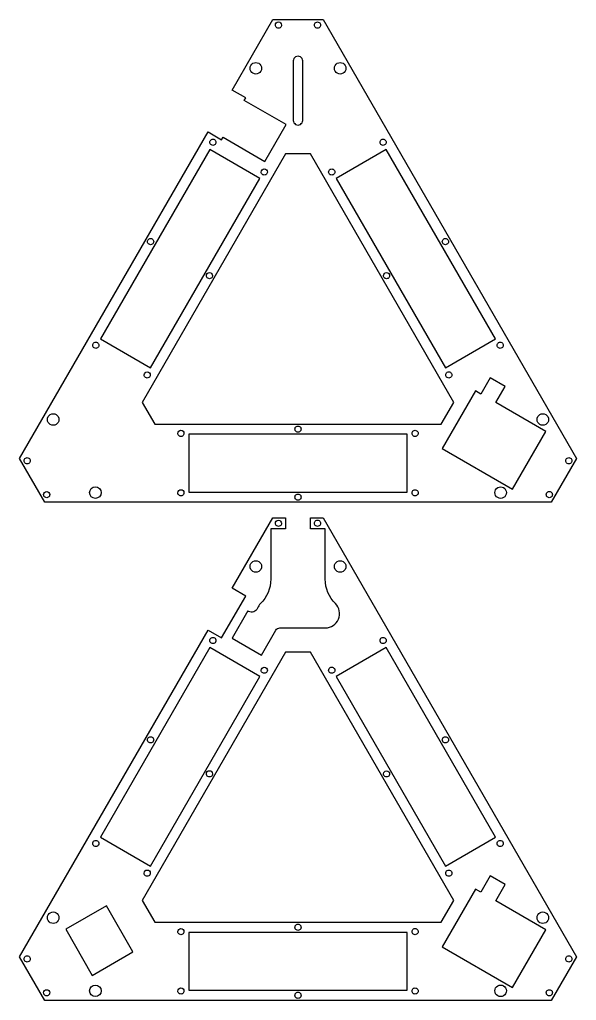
# Model space of a CAD drawing. Extents: x 89 to 635, y 56 to 757.
# Drawn here: x 455.6 to 633.9, y 56.1 to 369.8 of the extents above; entities that cross this region are included whole.
import ezdxf

# ---------------------------------------------------------------- set-up
doc = ezdxf.new("R2010")
doc.units = 0
doc.layers.get('0').update_dxf_attribs({"linetype": 'CONTINUOUS'})

msp = doc.modelspace()

# ---------------------------------------------------------------- linework, layer by layer
at = {"color": 7}
for p, q in [((523.707621, 347.330542), (536.707621, 369.847202)), ((536.707621, 369.847202), (552.807621, 369.847202)), ((539.497621, 368.097202), (539.497621, 368.097202)), ((551.997621, 368.097202), (551.997621, 368.097202)), ((552.807621, 369.847202), (633.883891, 229.418983)), ((543.257621, 356.621172), (543.257621, 356.621172)), ((546.257621, 337.621172), (546.257621, 356.621172)), ((533.107621, 354.283931), (533.107621, 354.283931)), ((560.107621, 354.283931), (560.107621, 354.283931)), ((528.037748, 344.830542), (523.707621, 347.330542)), ((527.562748, 344.007818), (528.037748, 344.830542)), ((540.986142, 336.257818), (527.562748, 344.007818)), ((534.186142, 324.479872), (540.986142, 336.257818)), ((455.631351, 229.418983), (515.957621, 333.907148)), ((515.957621, 333.907148), (520.287748, 331.407148)), ((518.501297, 330.598193), (518.501297, 330.598193)), ((520.287748, 331.407148), (520.762748, 332.229872)), ((520.762748, 332.229872), (534.186142, 324.479872)), ((572.993946, 330.598193), (572.993946, 330.598193)), ((516.484069, 328.318982), (481.484069, 267.697204)), ((540.757621, 326.862008), (494.882621, 247.404177)), ((532.505539, 319.068982), (516.484069, 328.318982)), ((548.757621, 326.862008), (540.757621, 326.862008)), ((540.757621, 326.862008), (540.757621, 326.862008)), ((594.632621, 247.404177), (548.757621, 326.862008)), ((573.031174, 328.318982), (557.009704, 319.068982)), ((608.031174, 267.697204), (573.031174, 328.318982)), ((534.955779, 321.098193), (534.955779, 321.098193)), ((556.539463, 321.098193), (556.539463, 321.098193)), ((497.505539, 258.447204), (532.505539, 319.068982)), ((557.009704, 319.068982), (592.009704, 258.447204)), ((498.561414, 298.821302), (498.561414, 298.821302)), ((592.931762, 298.824883), (592.931762, 298.824883)), ((517.408194, 287.944883), (517.408194, 287.944883)), ((574.089116, 287.941302), (574.089116, 287.941302)), ((481.484069, 267.697204), (497.505539, 258.447204)), ((481.484069, 267.697204), (481.484069, 267.697204)), ((592.009704, 258.447204), (608.031174, 267.697204)), ((481.013828, 265.667993), (481.013828, 265.667993)), ((610.481414, 265.667993), (610.481414, 265.667993)), ((592.009704, 258.447204), (592.009704, 258.447204)), ((497.468311, 256.167993), (497.468311, 256.167993)), ((594.026932, 256.167993), (594.026932, 256.167993)), ((606.311271, 255.268468), (603.311271, 250.072315)), ((611.074411, 252.518468), (606.311271, 255.268468)), ((601.57922, 251.072315), (590.92922, 232.625974)), ((603.311271, 250.072315), (601.57922, 251.072315)), ((608.074411, 247.322315), (611.074411, 252.518468)), ((494.882621, 247.404177), (498.882621, 240.475974)), ((590.632621, 240.475974), (594.632621, 247.404177)), ((624.09588, 238.072315), (608.074411, 247.322315)), ((468.23454, 241.920457), (468.23454, 241.920457)), ((624.980703, 241.920457), (624.980703, 241.920457)), ((498.882621, 240.475974), (590.632621, 240.475974)), ((545.745554, 238.855974), (545.745554, 238.855974)), ((508.260153, 237.475974), (508.260153, 237.475974)), ((579.757621, 237.225974), (509.757621, 237.225974)), ((509.757621, 237.225974), (509.757621, 218.725974)), ((579.757621, 218.725974), (579.757621, 237.225974)), ((583.23509, 237.475974), (583.23509, 237.475974)), ((613.44588, 219.625974), (624.09588, 238.072315)), ((624.09588, 238.072315), (624.09588, 238.072315)), ((590.92922, 232.625974), (613.44588, 219.625974)), ((463.681351, 215.475974), (455.631351, 229.418983)), ((633.883891, 229.418983), (625.833891, 215.475974)), ((633.883891, 229.418983), (633.883891, 229.418983)), ((459.036895, 228.735137), (459.036895, 228.735137)), ((632.458347, 228.735137), (632.458347, 228.735137)), ((465.286895, 217.90982), (465.286895, 217.90982)), ((481.73454, 218.537771), (481.73454, 218.537771)), ((508.260153, 218.475974), (508.260153, 218.475974)), ((509.757621, 218.725974), (579.757621, 218.725974)), ((545.749688, 217.095974), (545.749688, 217.095974)), ((579.757621, 218.725974), (579.757621, 218.725974)), ((583.23509, 218.475974), (583.23509, 218.475974)), ((611.480703, 218.537771), (611.480703, 218.537771)), ((626.208347, 217.90982), (626.208347, 217.90982)), ((625.833891, 215.475974), (463.681351, 215.475974)), ((523.707621, 187.959314), (536.707621, 210.475974)), ((536.707621, 210.475974), (540.757621, 210.475974)), ((540.757621, 210.475974), (540.757621, 206.975974)), ((548.757621, 206.975974), (548.757621, 210.475974)), ((548.757621, 210.475974), (552.807621, 210.475974)), ((552.807621, 210.475974), (633.883891, 70.047755)), ((539.497621, 208.725974), (539.497621, 208.725974)), ((551.997621, 208.725974), (551.997621, 208.725974)), ((540.757621, 206.975974), (536.007621, 206.975974)), ((553.507621, 206.975974), (548.757621, 206.975974)), ((553.507621, 190.819606), (553.507621, 206.975974)), ((533.107621, 194.912702), (533.107621, 194.912702)), ((560.107621, 194.912702), (560.107621, 194.912702)), ((520.287748, 172.03592), (528.037748, 185.459314)), ((528.037748, 185.459314), (523.707621, 187.959314)), ((528.739525, 180.667142), (523.716241, 171.96656)), ((528.933402, 180.555207), (528.739525, 180.667142)), ((528.739525, 180.667142), (528.739525, 180.667142)), ((455.631351, 70.047755), (515.957621, 174.53592)), ((515.957621, 174.53592), (520.287748, 172.03592)), ((518.501297, 171.226965), (518.501297, 171.226965)), ((523.716241, 171.96656), (533.075856, 166.562784)), ((572.993946, 171.226965), (572.993946, 171.226965)), ((516.484069, 168.947754), (481.484069, 108.325975)), ((540.757621, 167.49078), (494.882621, 88.032949)), ((532.505539, 159.697754), (516.484069, 168.947754)), ((548.757621, 167.49078), (540.757621, 167.49078)), ((540.757621, 167.49078), (540.757621, 167.49078)), ((594.632621, 88.032949), (548.757621, 167.49078)), ((573.031174, 168.947754), (557.009704, 159.697754)), ((608.031174, 108.325975), (573.031174, 168.947754)), ((573.031174, 168.947754), (573.031174, 168.947754)), ((534.955779, 161.726965), (534.955779, 161.726965)), ((556.539463, 161.726965), (556.539463, 161.726965)), ((497.505539, 99.075975), (532.505539, 159.697754)), ((557.009704, 159.697754), (592.009704, 99.075975)), ((498.561414, 139.450074), (498.561414, 139.450074)), ((592.931762, 139.453655), (592.931762, 139.453655)), ((517.408194, 128.573655), (517.408194, 128.573655)), ((574.089116, 128.570074), (574.089116, 128.570074)), ((481.484069, 108.325975), (497.505539, 99.075975)), ((481.484069, 108.325975), (481.484069, 108.325975)), ((592.009704, 99.075975), (608.031174, 108.325975)), ((481.013828, 106.296764), (481.013828, 106.296764)), ((610.481414, 106.296764), (610.481414, 106.296764)), ((497.468311, 96.796764), (497.468311, 96.796764)), ((594.026932, 96.796764), (594.026932, 96.796764)), ((606.311271, 95.897239), (603.311271, 90.701087)), ((611.074411, 93.147239), (606.311271, 95.897239)), ((601.57922, 91.701087), (590.92922, 73.254746)), ((603.311271, 90.701087), (601.57922, 91.701087)), ((608.074411, 87.951087), (611.074411, 93.147239)), ((494.882621, 88.032949), (498.882621, 81.104746)), ((590.632621, 81.104746), (594.632621, 88.032949)), ((624.09588, 78.701087), (608.074411, 87.951087)), ((483.400168, 86.334654), (470.409787, 78.834654)), ((491.900168, 71.612222), (483.400168, 86.334654)), ((468.23454, 82.549229), (468.23454, 82.549229)), ((624.980703, 82.549229), (624.980703, 82.549229)), ((470.409787, 78.834654), (478.909787, 64.112222)), ((498.882621, 81.104746), (590.632621, 81.104746)), ((545.745554, 79.484746), (545.745554, 79.484746)), ((613.44588, 60.254746), (624.09588, 78.701087)), ((624.09588, 78.701087), (624.09588, 78.701087)), ((508.260153, 78.104746), (508.260153, 78.104746)), ((579.757621, 77.854746), (509.757621, 77.854746)), ((509.757621, 77.854746), (509.757621, 59.354746)), ((579.757621, 59.354746), (579.757621, 77.854746)), ((583.23509, 78.104746), (583.23509, 78.104746)), ((590.92922, 73.254746), (613.44588, 60.254746)), ((463.681351, 56.104746), (455.631351, 70.047755)), ((459.036895, 69.363909), (459.036895, 69.363909)), ((478.909787, 64.112222), (491.900168, 71.612222)), ((633.883891, 70.047755), (625.833891, 56.104746)), ((632.458347, 69.363909), (632.458347, 69.363909)), ((478.909787, 64.112222), (478.909787, 64.112222)), ((465.286895, 58.538591), (465.286895, 58.538591)), ((481.73454, 59.166543), (481.73454, 59.166543)), ((508.260153, 59.104746), (508.260153, 59.104746)), ((509.757621, 59.354746), (579.757621, 59.354746)), ((545.749688, 57.724746), (545.749688, 57.724746)), ((579.757621, 59.354746), (579.757621, 59.354746)), ((583.23509, 59.104746), (583.23509, 59.104746)), ((611.480703, 59.166543), (611.480703, 59.166543)), ((626.208347, 58.538591), (626.208347, 58.538591)), ((625.833891, 56.104746), (463.681351, 56.104746))]:
    msp.add_line(p, q, dxfattribs=at)
for points in [[(537.517621, 368.097202), (537.517621, 368.643964), (537.960859, 369.087202), (538.507621, 369.087202)], [(538.012621, 367.239837), (537.706314, 367.416684), (537.517621, 367.743509), (537.517621, 368.097202)], [(539.002621, 367.239837), (538.696314, 367.062991), (538.318928, 367.062991), (538.012621, 367.239837)], [(538.507621, 369.087202), (539.054383, 369.087202), (539.497621, 368.643964), (539.497621, 368.097202)], [(539.497621, 368.097202), (539.497621, 367.743509), (539.308928, 367.416684), (539.002621, 367.239837)], [(550.017621, 368.097202), (550.017621, 368.450895), (550.206314, 368.777721), (550.512621, 368.954567)], [(550.512621, 367.239837), (550.206314, 367.416684), (550.017621, 367.743509), (550.017621, 368.097202)], [(550.512621, 368.954567), (550.818928, 369.131414), (551.196314, 369.131414), (551.502621, 368.954567)], [(551.502621, 367.239837), (551.196314, 367.062991), (550.818928, 367.062991), (550.512621, 367.239837)], [(551.502621, 368.954567), (551.808928, 368.777721), (551.997621, 368.450895), (551.997621, 368.097202)], [(551.997621, 368.097202), (551.997621, 367.743509), (551.808928, 367.416684), (551.502621, 367.239837)], [(544.007621, 357.92021), (543.54352, 357.652261), (543.257621, 357.15707), (543.257621, 356.621172)], [(545.507621, 357.92021), (545.04352, 358.188159), (544.471723, 358.188159), (544.007621, 357.92021)], [(546.257621, 356.621172), (546.257621, 357.15707), (545.971723, 357.652261), (545.507621, 357.92021)], [(529.407621, 354.283931), (529.407621, 354.944872), (529.760229, 355.555607), (530.332621, 355.886078)], [(530.332621, 355.886078), (530.905013, 356.216548), (531.610229, 356.216548), (532.182621, 355.886078)], [(532.182621, 355.886078), (532.755013, 355.555607), (533.107621, 354.944872), (533.107621, 354.283931)], [(543.257621, 356.621172), (543.257621, 356.621172), (543.257621, 337.621172), (543.257621, 337.621172)], [(556.407621, 354.283931), (556.407621, 354.944872), (556.760229, 355.555607), (557.332621, 355.886078)], [(557.332621, 355.886078), (557.905013, 356.216548), (558.610229, 356.216548), (559.182621, 355.886078)], [(559.182621, 355.886078), (559.755013, 355.555607), (560.107621, 354.944872), (560.107621, 354.283931)], [(530.332621, 352.681784), (529.760229, 353.012254), (529.407621, 353.622989), (529.407621, 354.283931)], [(532.182621, 352.681784), (531.610229, 352.351313), (530.905013, 352.351313), (530.332621, 352.681784)], [(533.107621, 354.283931), (533.107621, 353.622989), (532.755013, 353.012254), (532.182621, 352.681784)], [(557.332621, 352.681784), (556.760229, 353.012254), (556.407621, 353.622989), (556.407621, 354.283931)], [(559.182621, 352.681784), (558.610229, 352.351313), (557.905013, 352.351313), (557.332621, 352.681784)], [(560.107621, 354.283931), (560.107621, 353.622989), (559.755013, 353.012254), (559.182621, 352.681784)], [(543.257621, 337.621172), (543.257621, 337.085274), (543.54352, 336.590083), (544.007621, 336.322134)], [(544.007621, 336.322134), (544.471723, 336.054185), (545.04352, 336.054185), (545.507621, 336.322134)], [(545.507621, 336.322134), (545.971723, 336.590083), (546.257621, 337.085274), (546.257621, 337.621172)], [(516.521297, 330.598193), (516.521297, 330.951886), (516.709989, 331.278711), (517.016297, 331.455558)], [(517.016297, 329.740828), (516.709989, 329.917674), (516.521297, 330.2445), (516.521297, 330.598193)], [(517.016297, 331.455558), (517.322604, 331.632404), (517.699989, 331.632404), (518.006297, 331.455558)], [(518.006297, 329.740828), (517.699989, 329.563981), (517.322604, 329.563981), (517.016297, 329.740828)], [(518.006297, 331.455558), (518.312604, 331.278711), (518.501297, 330.951886), (518.501297, 330.598193)], [(518.501297, 330.598193), (518.501297, 330.2445), (518.312604, 329.917674), (518.006297, 329.740828)], [(571.013946, 330.598193), (571.013946, 330.951886), (571.202639, 331.278711), (571.508946, 331.455558)], [(571.508946, 329.740828), (571.202639, 329.917674), (571.013946, 330.2445), (571.013946, 330.598193)], [(571.508946, 331.455558), (571.815253, 331.632404), (572.192639, 331.632404), (572.498946, 331.455558)], [(572.498946, 329.740828), (572.192639, 329.563981), (571.815253, 329.563981), (571.508946, 329.740828)], [(572.498946, 331.455558), (572.805253, 331.278711), (572.993946, 330.951886), (572.993946, 330.598193)], [(572.993946, 330.598193), (572.993946, 330.2445), (572.805253, 329.917674), (572.498946, 329.740828)], [(532.975779, 321.098193), (532.975779, 321.644955), (533.419017, 322.088192), (533.965779, 322.088192)], [(533.470779, 320.240828), (533.164472, 320.417674), (532.975779, 320.7445), (532.975779, 321.098193)], [(534.460779, 320.240828), (534.154472, 320.063981), (533.777086, 320.063981), (533.470779, 320.240828)], [(533.965779, 322.088192), (534.512541, 322.088192), (534.955779, 321.644955), (534.955779, 321.098193)], [(534.955779, 321.098193), (534.955779, 320.7445), (534.767086, 320.417674), (534.460779, 320.240828)], [(554.559463, 321.098193), (554.559463, 321.451886), (554.748156, 321.778711), (555.054463, 321.955558)], [(555.054463, 320.240828), (554.748156, 320.417674), (554.559463, 320.7445), (554.559463, 321.098193)], [(555.054463, 321.955558), (555.36077, 322.132404), (555.738156, 322.132404), (556.044463, 321.955558)], [(556.044463, 320.240828), (555.738156, 320.063981), (555.36077, 320.063981), (555.054463, 320.240828)], [(556.044463, 321.955558), (556.35077, 321.778711), (556.539463, 321.451886), (556.539463, 321.098193)], [(556.539463, 321.098193), (556.539463, 320.7445), (556.35077, 320.417674), (556.044463, 320.240828)], [(496.581414, 298.821302), (496.581414, 299.174995), (496.770107, 299.501821), (497.076414, 299.678668)], [(497.076414, 297.963937), (496.770107, 298.140784), (496.581414, 298.46761), (496.581414, 298.821302)], [(497.076414, 299.678668), (497.382721, 299.855514), (497.760107, 299.855514), (498.066414, 299.678668)], [(498.066414, 299.678668), (498.372721, 299.501821), (498.561414, 299.174995), (498.561414, 298.821302)], [(498.561414, 298.821302), (498.561414, 298.46761), (498.372721, 298.140784), (498.066414, 297.963937)], [(590.951762, 298.824883), (590.951762, 299.178576), (591.140454, 299.505401), (591.446762, 299.682248)], [(591.446762, 297.967518), (591.140454, 298.144364), (590.951762, 298.47119), (590.951762, 298.824883)], [(591.446762, 299.682248), (591.753069, 299.859094), (592.130454, 299.859094), (592.436762, 299.682248)], [(592.436762, 299.682248), (592.743069, 299.505401), (592.931762, 299.178576), (592.931762, 298.824883)], [(592.931762, 298.824883), (592.931762, 298.47119), (592.743069, 298.144364), (592.436762, 297.967518)], [(498.066414, 297.963937), (497.760107, 297.787091), (497.382721, 297.787091), (497.076414, 297.963937)], [(592.436762, 297.967518), (592.130454, 297.790671), (591.753069, 297.790671), (591.446762, 297.967518)], [(515.428194, 287.944883), (515.428194, 288.491645), (515.871432, 288.934882), (516.418194, 288.934882)], [(516.418194, 288.934882), (516.964955, 288.934882), (517.408193, 288.491645), (517.408194, 287.944883)], [(572.109116, 287.941302), (572.109116, 288.488064), (572.552354, 288.931302), (573.099116, 288.931302)], [(573.099116, 288.931302), (573.645878, 288.931302), (574.089116, 288.488064), (574.089116, 287.941302)], [(515.923194, 287.087518), (515.616886, 287.264364), (515.428194, 287.59119), (515.428194, 287.944883)], [(516.913194, 287.087518), (516.606886, 286.910671), (516.229501, 286.910671), (515.923194, 287.087518)], [(517.408194, 287.944883), (517.408194, 287.59119), (517.219501, 287.264364), (516.913194, 287.087518)], [(572.604116, 287.083937), (572.297809, 287.260784), (572.109116, 287.58761), (572.109116, 287.941302)], [(573.594116, 287.083937), (573.287809, 286.907091), (572.910423, 286.907091), (572.604116, 287.083937)], [(574.089116, 287.941302), (574.089116, 287.58761), (573.900423, 287.260784), (573.594116, 287.083937)], [(479.528828, 266.525358), (479.835135, 266.702204), (480.212521, 266.702204), (480.518828, 266.525358)], [(608.996414, 266.525358), (609.302721, 266.702204), (609.680107, 266.702204), (609.986414, 266.525358)], [(479.033828, 265.667993), (479.033828, 266.021685), (479.222521, 266.348511), (479.528828, 266.525358)], [(479.528828, 264.810627), (479.222521, 264.987474), (479.033828, 265.3143), (479.033828, 265.667993)], [(480.518828, 264.810627), (480.212521, 264.633781), (479.835135, 264.633781), (479.528828, 264.810627)], [(480.518828, 266.525358), (480.825135, 266.348511), (481.013828, 266.021685), (481.013828, 265.667993)], [(481.013828, 265.667993), (481.013828, 265.3143), (480.825135, 264.987474), (480.518828, 264.810627)], [(608.501414, 265.667993), (608.501414, 266.021685), (608.690107, 266.348511), (608.996414, 266.525358)], [(608.996414, 264.810627), (608.690107, 264.987474), (608.501414, 265.3143), (608.501414, 265.667993)], [(609.986414, 264.810627), (609.680107, 264.633781), (609.302721, 264.633781), (608.996414, 264.810627)], [(609.986414, 266.525358), (610.292721, 266.348511), (610.481414, 266.021685), (610.481414, 265.667993)], [(610.481414, 265.667993), (610.481414, 265.3143), (610.292721, 264.987474), (609.986414, 264.810627)], [(495.488311, 256.167993), (495.488311, 256.714754), (495.931549, 257.157992), (496.478311, 257.157992)], [(495.983311, 255.310627), (495.677004, 255.487474), (495.488311, 255.8143), (495.488311, 256.167993)], [(496.973311, 255.310627), (496.667004, 255.133781), (496.289618, 255.133781), (495.983311, 255.310627)], [(496.478311, 257.157992), (497.025072, 257.157992), (497.468311, 256.714754), (497.468311, 256.167993)], [(497.468311, 256.167993), (497.468311, 255.8143), (497.279618, 255.487474), (496.973311, 255.310627)], [(592.046932, 256.167993), (592.046932, 256.521685), (592.235625, 256.848511), (592.541932, 257.025358)], [(592.541932, 255.310627), (592.235625, 255.487474), (592.046932, 255.8143), (592.046932, 256.167993)], [(592.541932, 257.025358), (592.848239, 257.202204), (593.225625, 257.202204), (593.531932, 257.025358)], [(593.531932, 255.310627), (593.225625, 255.133781), (592.848239, 255.133781), (592.541932, 255.310627)], [(593.531932, 257.025358), (593.838239, 256.848511), (594.026932, 256.521685), (594.026932, 256.167993)], [(594.026932, 256.167993), (594.026932, 255.8143), (593.838239, 255.487474), (593.531932, 255.310627)], [(464.53454, 241.920457), (464.53454, 242.581399), (464.887148, 243.192134), (465.45954, 243.522604)], [(465.45954, 240.31831), (464.887148, 240.648781), (464.53454, 241.259516), (464.53454, 241.920457)], [(465.45954, 243.522604), (466.031932, 243.853075), (466.737148, 243.853075), (467.30954, 243.522604)], [(467.30954, 243.522604), (467.881932, 243.192134), (468.23454, 242.581399), (468.23454, 241.920457)], [(468.23454, 241.920457), (468.23454, 241.259516), (467.881932, 240.648781), (467.30954, 240.31831)], [(621.280703, 241.920457), (621.280703, 242.581399), (621.633311, 243.192134), (622.205703, 243.522604)], [(622.205703, 240.31831), (621.633311, 240.648781), (621.280703, 241.259516), (621.280703, 241.920457)], [(622.205703, 243.522604), (622.778095, 243.853075), (623.483311, 243.853075), (624.055703, 243.522604)], [(624.055703, 243.522604), (624.628095, 243.192134), (624.980703, 242.581399), (624.980703, 241.920457)], [(624.980703, 241.920457), (624.980703, 241.259516), (624.628095, 240.648781), (624.055703, 240.31831)], [(467.30954, 240.31831), (466.737148, 239.98784), (466.031932, 239.98784), (465.45954, 240.31831)], [(506.280153, 237.475974), (506.280153, 238.022736), (506.723391, 238.465974), (507.270153, 238.465974)], [(507.270153, 238.465974), (507.816914, 238.465974), (508.260152, 238.022736), (508.260153, 237.475974)], [(543.765554, 238.855974), (543.765554, 239.209667), (543.954247, 239.536493), (544.260554, 239.713339)], [(544.260554, 237.998609), (543.954247, 238.175455), (543.765554, 238.502281), (543.765554, 238.855974)], [(544.260554, 239.713339), (544.566861, 239.890186), (544.944247, 239.890186), (545.250554, 239.713339)], [(545.250554, 239.713339), (545.556861, 239.536493), (545.745554, 239.209667), (545.745554, 238.855974)], [(545.745554, 238.855974), (545.745554, 238.502281), (545.556861, 238.175455), (545.250554, 237.998609)], [(581.75009, 238.333339), (582.056397, 238.510186), (582.433783, 238.510186), (582.74009, 238.333339)], [(624.055703, 240.31831), (623.483311, 239.98784), (622.778095, 239.98784), (622.205703, 240.31831)], [(506.775153, 236.618609), (506.468845, 236.795455), (506.280153, 237.122281), (506.280153, 237.475974)], [(507.765153, 236.618609), (507.458845, 236.441762), (507.08146, 236.441762), (506.775153, 236.618609)], [(508.260153, 237.475974), (508.260153, 237.122281), (508.07146, 236.795455), (507.765153, 236.618609)], [(545.250554, 237.998609), (544.944247, 237.821762), (544.566861, 237.821762), (544.260554, 237.998609)], [(581.25509, 237.475974), (581.25509, 237.829667), (581.443783, 238.156493), (581.75009, 238.333339)], [(581.75009, 236.618609), (581.443783, 236.795455), (581.25509, 237.122281), (581.25509, 237.475974)], [(582.74009, 236.618609), (582.433783, 236.441762), (582.056397, 236.441762), (581.75009, 236.618609)], [(582.74009, 238.333339), (583.046397, 238.156493), (583.23509, 237.829667), (583.23509, 237.475974)], [(583.23509, 237.475974), (583.23509, 237.122281), (583.046397, 236.795455), (582.74009, 236.618609)], [(457.056895, 228.735137), (457.056895, 229.08883), (457.245588, 229.415656), (457.551895, 229.592502)], [(457.551895, 229.592502), (457.858202, 229.769349), (458.235588, 229.769349), (458.541895, 229.592502)], [(458.541895, 229.592502), (458.848202, 229.415656), (459.036895, 229.08883), (459.036895, 228.735137)], [(630.478347, 228.735137), (630.478347, 229.08883), (630.66704, 229.415656), (630.973347, 229.592502)], [(630.973347, 229.592502), (631.279654, 229.769349), (631.65704, 229.769349), (631.963347, 229.592502)], [(631.963347, 229.592502), (632.269654, 229.415656), (632.458347, 229.08883), (632.458347, 228.735137)], [(457.551895, 227.877772), (457.245588, 228.054619), (457.056895, 228.381444), (457.056895, 228.735137)], [(458.541895, 227.877772), (458.235588, 227.700926), (457.858202, 227.700926), (457.551895, 227.877772)], [(459.036895, 228.735137), (459.036895, 228.381444), (458.848202, 228.054619), (458.541895, 227.877772)], [(630.973347, 227.877772), (630.66704, 228.054619), (630.478347, 228.381444), (630.478347, 228.735137)], [(631.963347, 227.877772), (631.65704, 227.700926), (631.279654, 227.700926), (630.973347, 227.877772)], [(632.458347, 228.735137), (632.458347, 228.381444), (632.269654, 228.054619), (631.963347, 227.877772)], [(478.03454, 218.537771), (478.03454, 219.559498), (478.862813, 220.387771), (479.88454, 220.387771)], [(479.88454, 220.387771), (480.906266, 220.387771), (481.734539, 219.559498), (481.73454, 218.537771)], [(607.780703, 218.537771), (607.780703, 219.198713), (608.133311, 219.809448), (608.705703, 220.139918)], [(608.705703, 220.139918), (609.278095, 220.470389), (609.983311, 220.470389), (610.555703, 220.139918)], [(610.555703, 220.139918), (611.128095, 219.809448), (611.480703, 219.198713), (611.480703, 218.537771)], [(463.306895, 217.90982), (463.306896, 218.456582), (463.750134, 218.89982), (464.296895, 218.89982)], [(463.801895, 217.052455), (463.495588, 217.229301), (463.306895, 217.556127), (463.306895, 217.90982)], [(464.791895, 217.052455), (464.485588, 216.875608), (464.108202, 216.875608), (463.801895, 217.052455)], [(464.296895, 218.89982), (464.843657, 218.89982), (465.286895, 218.456582), (465.286895, 217.90982)], [(465.286895, 217.90982), (465.286895, 217.556127), (465.098202, 217.229301), (464.791895, 217.052455)], [(479.88454, 216.687772), (478.862813, 216.687772), (478.03454, 217.516045), (478.03454, 218.537771)], [(481.73454, 218.537771), (481.734539, 217.516045), (480.906266, 216.687772), (479.88454, 216.687772)], [(506.280153, 218.475974), (506.280153, 219.022736), (506.723391, 219.465974), (507.270153, 219.465974)], [(506.775153, 217.618609), (506.468845, 217.795455), (506.280153, 218.122281), (506.280153, 218.475974)], [(507.765153, 217.618609), (507.458845, 217.441762), (507.08146, 217.441762), (506.775153, 217.618609)], [(507.270153, 219.465974), (507.816914, 219.465974), (508.260152, 219.022736), (508.260153, 218.475974)], [(508.260153, 218.475974), (508.260153, 218.122281), (508.07146, 217.795455), (507.765153, 217.618609)], [(543.769688, 217.095974), (543.769688, 217.449667), (543.958381, 217.776493), (544.264688, 217.953339)], [(544.264688, 216.238609), (543.958381, 216.415455), (543.769688, 216.742281), (543.769688, 217.095974)], [(544.264688, 217.953339), (544.570995, 218.130186), (544.948381, 218.130186), (545.254688, 217.953339)], [(545.254688, 217.953339), (545.560995, 217.776493), (545.749688, 217.449667), (545.749688, 217.095974)], [(545.749688, 217.095974), (545.749688, 216.742281), (545.560995, 216.415455), (545.254688, 216.238609)], [(581.25509, 218.475974), (581.25509, 218.829667), (581.443783, 219.156493), (581.75009, 219.333339)], [(581.75009, 217.618609), (581.443783, 217.795455), (581.25509, 218.122281), (581.25509, 218.475974)], [(581.75009, 219.333339), (582.056397, 219.510186), (582.433783, 219.510186), (582.74009, 219.333339)], [(582.74009, 217.618609), (582.433783, 217.441762), (582.056397, 217.441762), (581.75009, 217.618609)], [(582.74009, 219.333339), (583.046397, 219.156493), (583.23509, 218.829667), (583.23509, 218.475974)], [(583.23509, 218.475974), (583.23509, 218.122281), (583.046397, 217.795455), (582.74009, 217.618609)], [(608.705703, 216.935624), (608.133311, 217.266095), (607.780703, 217.87683), (607.780703, 218.537771)], [(610.555703, 216.935624), (609.983311, 216.605154), (609.278095, 216.605154), (608.705703, 216.935624)], [(611.480703, 218.537771), (611.480703, 217.87683), (611.128095, 217.266095), (610.555703, 216.935624)], [(624.228347, 217.90982), (624.228347, 218.263513), (624.41704, 218.590338), (624.723347, 218.767185)], [(624.723347, 217.052455), (624.41704, 217.229301), (624.228347, 217.556127), (624.228347, 217.90982)], [(624.723347, 218.767185), (625.029654, 218.944031), (625.40704, 218.944031), (625.713347, 218.767185)], [(625.713347, 217.052455), (625.40704, 216.875608), (625.029654, 216.875608), (624.723347, 217.052455)], [(625.713347, 218.767185), (626.019654, 218.590338), (626.208347, 218.263513), (626.208347, 217.90982)], [(626.208347, 217.90982), (626.208347, 217.556127), (626.019654, 217.229301), (625.713347, 217.052455)], [(545.254688, 216.238609), (544.948381, 216.061762), (544.570995, 216.061762), (544.264688, 216.238609)], [(537.517621, 208.725974), (537.517621, 209.272736), (537.960859, 209.715974), (538.507621, 209.715974)], [(538.012621, 207.868609), (537.706314, 208.045455), (537.517621, 208.372281), (537.517621, 208.725974)], [(539.002621, 207.868609), (538.696314, 207.691762), (538.318928, 207.691762), (538.012621, 207.868609)], [(538.507621, 209.715974), (539.054383, 209.715974), (539.497621, 209.272736), (539.497621, 208.725974)], [(539.497621, 208.725974), (539.497621, 208.372281), (539.308928, 208.045455), (539.002621, 207.868609)], [(550.017621, 208.725974), (550.017621, 209.079667), (550.206314, 209.406493), (550.512621, 209.583339)], [(550.512621, 207.868609), (550.206314, 208.045455), (550.017621, 208.372281), (550.017621, 208.725974)], [(550.512621, 209.583339), (550.818928, 209.760186), (551.196314, 209.760186), (551.502621, 209.583339)], [(551.502621, 207.868609), (551.196314, 207.691762), (550.818928, 207.691762), (550.512621, 207.868609)], [(551.502621, 209.583339), (551.808928, 209.406493), (551.997621, 209.079667), (551.997621, 208.725974)], [(551.997621, 208.725974), (551.997621, 208.372281), (551.808928, 208.045455), (551.502621, 207.868609)], [(536.007621, 206.975974), (536.007621, 206.975974), (536.007621, 190.819606), (536.007621, 190.819606)], [(529.407621, 194.912702), (529.407621, 195.573644), (529.760229, 196.184379), (530.332621, 196.514849)], [(530.332621, 193.310555), (529.760229, 193.641026), (529.407621, 194.251761), (529.407621, 194.912702)], [(530.332621, 196.514849), (530.905013, 196.84532), (531.610229, 196.84532), (532.182621, 196.514849)], [(532.182621, 196.514849), (532.755013, 196.184379), (533.107621, 195.573644), (533.107621, 194.912702)], [(533.107621, 194.912702), (533.107621, 194.251761), (532.755013, 193.641026), (532.182621, 193.310555)], [(556.407621, 194.912702), (556.407621, 195.573644), (556.760229, 196.184379), (557.332621, 196.514849)], [(557.332621, 193.310555), (556.760229, 193.641026), (556.407621, 194.251761), (556.407621, 194.912702)], [(557.332621, 196.514849), (557.905013, 196.84532), (558.610229, 196.84532), (559.182621, 196.514849)], [(559.182621, 196.514849), (559.755013, 196.184379), (560.107621, 195.573644), (560.107621, 194.912702)], [(560.107621, 194.912702), (560.107621, 194.251761), (559.755013, 193.641026), (559.182621, 193.310555)], [(532.182621, 193.310555), (531.610229, 192.980085), (530.905013, 192.980085), (530.332621, 193.310555)], [(559.182621, 193.310555), (558.610229, 192.980085), (557.905013, 192.980085), (557.332621, 193.310555)], [(536.007621, 190.819606), (536.007621, 187.902236), (534.848705, 185.104352), (532.785818, 183.041454)], [(556.729424, 183.041454), (554.666538, 185.104352), (553.507621, 187.902236), (553.507621, 190.819606)], [(532.785818, 183.041454), (532.355328, 182.610962), (532.015478, 182.098561), (531.786342, 181.53452)], [(557.717095, 178.076042), (558.422326, 179.778613), (558.032512, 181.738358), (556.729424, 183.041454)], [(530.582741, 180.395602), (530.035743, 180.207837), (529.434248, 180.266043), (528.933402, 180.555207)], [(531.786342, 181.53452), (531.568678, 180.998718), (531.129738, 180.583367), (530.582741, 180.395602)], [(553.507621, 175.263366), (555.350472, 175.263366), (557.011864, 176.373471), (557.717095, 178.076042)], [(533.075856, 166.562784), (533.075856, 166.562784), (537.666126, 174.513366), (537.666126, 174.513366)], [(537.666126, 174.513366), (537.934076, 174.977468), (538.429266, 175.263366), (538.965165, 175.263366)], [(538.965165, 175.263366), (538.965165, 175.263366), (553.507621, 175.263366), (553.507621, 175.263366)], [(516.521297, 171.226965), (516.521297, 171.580657), (516.709989, 171.907483), (517.016297, 172.08433)], [(517.016297, 170.369599), (516.709989, 170.546446), (516.521297, 170.873272), (516.521297, 171.226965)], [(517.016297, 172.08433), (517.322604, 172.261176), (517.699989, 172.261176), (518.006297, 172.08433)], [(518.006297, 170.369599), (517.699989, 170.192753), (517.322604, 170.192753), (517.016297, 170.369599)], [(518.006297, 172.08433), (518.312604, 171.907483), (518.501297, 171.580657), (518.501297, 171.226965)], [(518.501297, 171.226965), (518.501297, 170.873272), (518.312604, 170.546446), (518.006297, 170.369599)], [(571.013946, 171.226965), (571.013946, 171.580657), (571.202639, 171.907483), (571.508946, 172.08433)], [(571.508946, 170.369599), (571.202639, 170.546446), (571.013946, 170.873272), (571.013946, 171.226965)], [(571.508946, 172.08433), (571.815253, 172.261176), (572.192639, 172.261176), (572.498946, 172.08433)], [(572.498946, 170.369599), (572.192639, 170.192753), (571.815253, 170.192753), (571.508946, 170.369599)], [(572.498946, 172.08433), (572.805253, 171.907483), (572.993946, 171.580657), (572.993946, 171.226965)], [(572.993946, 171.226965), (572.993946, 170.873272), (572.805253, 170.546446), (572.498946, 170.369599)], [(532.975779, 161.726965), (532.975779, 162.273726), (533.419017, 162.716964), (533.965779, 162.716964)], [(533.470779, 160.869599), (533.164472, 161.046446), (532.975779, 161.373272), (532.975779, 161.726965)], [(534.460779, 160.869599), (534.154472, 160.692753), (533.777086, 160.692753), (533.470779, 160.869599)], [(533.965779, 162.716964), (534.512541, 162.716964), (534.955779, 162.273726), (534.955779, 161.726965)], [(534.955779, 161.726965), (534.955779, 161.373272), (534.767086, 161.046446), (534.460779, 160.869599)], [(554.559463, 161.726965), (554.559463, 162.080657), (554.748156, 162.407483), (555.054463, 162.58433)], [(555.054463, 160.869599), (554.748156, 161.046446), (554.559463, 161.373272), (554.559463, 161.726965)], [(555.054463, 162.58433), (555.36077, 162.761176), (555.738156, 162.761176), (556.044463, 162.58433)], [(556.044463, 160.869599), (555.738156, 160.692753), (555.36077, 160.692753), (555.054463, 160.869599)], [(556.044463, 162.58433), (556.35077, 162.407483), (556.539463, 162.080657), (556.539463, 161.726965)], [(556.539463, 161.726965), (556.539463, 161.373272), (556.35077, 161.046446), (556.044463, 160.869599)], [(496.581414, 139.450074), (496.581414, 139.803767), (496.770107, 140.130593), (497.076414, 140.307439)], [(497.076414, 138.592709), (496.770107, 138.769556), (496.581414, 139.096381), (496.581414, 139.450074)], [(497.076414, 140.307439), (497.382721, 140.484286), (497.760107, 140.484286), (498.066414, 140.307439)], [(498.066414, 138.592709), (497.760107, 138.415863), (497.382721, 138.415863), (497.076414, 138.592709)], [(498.066414, 140.307439), (498.372721, 140.130593), (498.561414, 139.803767), (498.561414, 139.450074)], [(498.561414, 139.450074), (498.561414, 139.096381), (498.372721, 138.769556), (498.066414, 138.592709)], [(590.951762, 139.453655), (590.951762, 139.807347), (591.140454, 140.134173), (591.446762, 140.31102)], [(591.446762, 138.596289), (591.140454, 138.773136), (590.951762, 139.099962), (590.951762, 139.453655)], [(591.446762, 140.31102), (591.753069, 140.487866), (592.130454, 140.487866), (592.436762, 140.31102)], [(592.436762, 138.596289), (592.130454, 138.419443), (591.753069, 138.419443), (591.446762, 138.596289)], [(592.436762, 140.31102), (592.743069, 140.134173), (592.931762, 139.807347), (592.931762, 139.453655)], [(592.931762, 139.453655), (592.931762, 139.099962), (592.743069, 138.773136), (592.436762, 138.596289)], [(515.428194, 128.573655), (515.428194, 129.120416), (515.871432, 129.563654), (516.418194, 129.563654)], [(516.418194, 129.563654), (516.964955, 129.563654), (517.408193, 129.120416), (517.408194, 128.573655)], [(572.109116, 128.570074), (572.109116, 129.116836), (572.552354, 129.560074), (573.099116, 129.560074)], [(573.099116, 129.560074), (573.645878, 129.560074), (574.089116, 129.116836), (574.089116, 128.570074)], [(515.923194, 127.716289), (515.616886, 127.893136), (515.428194, 128.219962), (515.428194, 128.573655)], [(516.913194, 127.716289), (516.606886, 127.539443), (516.229501, 127.539443), (515.923194, 127.716289)], [(517.408194, 128.573655), (517.408194, 128.219962), (517.219501, 127.893136), (516.913194, 127.716289)], [(572.604116, 127.712709), (572.297809, 127.889556), (572.109116, 128.216381), (572.109116, 128.570074)], [(573.594116, 127.712709), (573.287809, 127.535863), (572.910423, 127.535863), (572.604116, 127.712709)], [(574.089116, 128.570074), (574.089116, 128.216381), (573.900423, 127.889556), (573.594116, 127.712709)], [(479.033828, 106.296764), (479.033828, 106.650457), (479.222521, 106.977283), (479.528828, 107.154129)], [(479.528828, 107.154129), (479.835135, 107.330976), (480.212521, 107.330976), (480.518828, 107.154129)], [(480.518828, 107.154129), (480.825135, 106.977283), (481.013828, 106.650457), (481.013828, 106.296764)], [(608.501414, 106.296764), (608.501414, 106.650457), (608.690107, 106.977283), (608.996414, 107.154129)], [(608.996414, 107.154129), (609.302721, 107.330976), (609.680107, 107.330976), (609.986414, 107.154129)], [(609.986414, 107.154129), (610.292721, 106.977283), (610.481414, 106.650457), (610.481414, 106.296764)], [(479.528828, 105.439399), (479.222521, 105.616246), (479.033828, 105.943071), (479.033828, 106.296764)], [(480.518828, 105.439399), (480.212521, 105.262553), (479.835135, 105.262553), (479.528828, 105.439399)], [(481.013828, 106.296764), (481.013828, 105.943071), (480.825135, 105.616246), (480.518828, 105.439399)], [(608.996414, 105.439399), (608.690107, 105.616246), (608.501414, 105.943071), (608.501414, 106.296764)], [(609.986414, 105.439399), (609.680107, 105.262553), (609.302721, 105.262553), (608.996414, 105.439399)], [(610.481414, 106.296764), (610.481414, 105.943071), (610.292721, 105.616246), (609.986414, 105.439399)], [(495.488311, 96.796764), (495.488311, 97.343526), (495.931549, 97.786764), (496.478311, 97.786764)], [(496.478311, 97.786764), (497.025072, 97.786764), (497.468311, 97.343526), (497.468311, 96.796764)], [(592.046932, 96.796764), (592.046932, 97.150457), (592.235625, 97.477283), (592.541932, 97.654129)], [(592.541932, 97.654129), (592.848239, 97.830976), (593.225625, 97.830976), (593.531932, 97.654129)], [(593.531932, 97.654129), (593.838239, 97.477283), (594.026932, 97.150457), (594.026932, 96.796764)], [(495.983311, 95.939399), (495.677004, 96.116246), (495.488311, 96.443071), (495.488311, 96.796764)], [(496.973311, 95.939399), (496.667004, 95.762553), (496.289618, 95.762553), (495.983311, 95.939399)], [(497.468311, 96.796764), (497.468311, 96.443071), (497.279618, 96.116246), (496.973311, 95.939399)], [(592.541932, 95.939399), (592.235625, 96.116246), (592.046932, 96.443071), (592.046932, 96.796764)], [(593.531932, 95.939399), (593.225625, 95.762553), (592.848239, 95.762553), (592.541932, 95.939399)], [(594.026932, 96.796764), (594.026932, 96.443071), (593.838239, 96.116246), (593.531932, 95.939399)], [(464.53454, 82.549229), (464.53454, 83.21017), (464.887148, 83.820905), (465.45954, 84.151376)], [(465.45954, 80.947082), (464.887148, 81.277553), (464.53454, 81.888288), (464.53454, 82.549229)], [(465.45954, 84.151376), (466.031932, 84.481847), (466.737148, 84.481847), (467.30954, 84.151376)], [(467.30954, 84.151376), (467.881932, 83.820905), (468.23454, 83.21017), (468.23454, 82.549229)], [(468.23454, 82.549229), (468.23454, 81.888288), (467.881932, 81.277553), (467.30954, 80.947082)], [(621.280703, 82.549229), (621.280703, 83.21017), (621.633311, 83.820905), (622.205703, 84.151376)], [(622.205703, 80.947082), (621.633311, 81.277553), (621.280703, 81.888288), (621.280703, 82.549229)], [(622.205703, 84.151376), (622.778095, 84.481847), (623.483311, 84.481847), (624.055703, 84.151376)], [(624.055703, 84.151376), (624.628095, 83.820905), (624.980703, 83.21017), (624.980703, 82.549229)], [(624.980703, 82.549229), (624.980703, 81.888288), (624.628095, 81.277553), (624.055703, 80.947082)], [(467.30954, 80.947082), (466.737148, 80.616611), (466.031932, 80.616611), (465.45954, 80.947082)], [(506.280153, 78.104746), (506.280153, 78.651508), (506.723391, 79.094746), (507.270153, 79.094746)], [(507.270153, 79.094746), (507.816914, 79.094746), (508.260152, 78.651508), (508.260153, 78.104746)], [(543.765554, 79.484746), (543.765554, 79.838439), (543.954247, 80.165264), (544.260554, 80.342111)], [(544.260554, 78.627381), (543.954247, 78.804227), (543.765554, 79.131053), (543.765554, 79.484746)], [(544.260554, 80.342111), (544.566861, 80.518957), (544.944247, 80.518957), (545.250554, 80.342111)], [(545.250554, 78.627381), (544.944247, 78.450534), (544.566861, 78.450534), (544.260554, 78.627381)], [(545.250554, 80.342111), (545.556861, 80.165264), (545.745554, 79.838439), (545.745554, 79.484746)], [(545.745554, 79.484746), (545.745554, 79.131053), (545.556861, 78.804227), (545.250554, 78.627381)], [(581.25509, 78.104746), (581.25509, 78.458439), (581.443783, 78.785264), (581.75009, 78.962111)], [(581.75009, 78.962111), (582.056397, 79.138957), (582.433783, 79.138957), (582.74009, 78.962111)], [(582.74009, 78.962111), (583.046397, 78.785264), (583.23509, 78.458439), (583.23509, 78.104746)], [(624.055703, 80.947082), (623.483311, 80.616611), (622.778095, 80.616611), (622.205703, 80.947082)], [(506.775153, 77.247381), (506.468845, 77.424227), (506.280153, 77.751053), (506.280153, 78.104746)], [(507.765153, 77.247381), (507.458845, 77.070534), (507.08146, 77.070534), (506.775153, 77.247381)], [(508.260153, 78.104746), (508.260153, 77.751053), (508.07146, 77.424227), (507.765153, 77.247381)], [(581.75009, 77.247381), (581.443783, 77.424227), (581.25509, 77.751053), (581.25509, 78.104746)], [(582.74009, 77.247381), (582.433783, 77.070534), (582.056397, 77.070534), (581.75009, 77.247381)], [(583.23509, 78.104746), (583.23509, 77.751053), (583.046397, 77.424227), (582.74009, 77.247381)], [(457.056895, 69.363909), (457.056895, 69.717602), (457.245588, 70.044428), (457.551895, 70.221274)], [(457.551895, 68.506544), (457.245588, 68.68339), (457.056895, 69.010216), (457.056895, 69.363909)], [(457.551895, 70.221274), (457.858202, 70.398121), (458.235588, 70.398121), (458.541895, 70.221274)], [(458.541895, 70.221274), (458.848202, 70.044428), (459.036895, 69.717602), (459.036895, 69.363909)], [(459.036895, 69.363909), (459.036895, 69.010216), (458.848202, 68.68339), (458.541895, 68.506544)], [(630.478347, 69.363909), (630.478347, 69.717602), (630.66704, 70.044428), (630.973347, 70.221274)], [(630.973347, 68.506544), (630.66704, 68.68339), (630.478347, 69.010216), (630.478347, 69.363909)], [(630.973347, 70.221274), (631.279654, 70.398121), (631.65704, 70.398121), (631.963347, 70.221274)], [(631.963347, 70.221274), (632.269654, 70.044428), (632.458347, 69.717602), (632.458347, 69.363909)], [(632.458347, 69.363909), (632.458347, 69.010216), (632.269654, 68.68339), (631.963347, 68.506544)], [(458.541895, 68.506544), (458.235588, 68.329697), (457.858202, 68.329697), (457.551895, 68.506544)], [(631.963347, 68.506544), (631.65704, 68.329697), (631.279654, 68.329697), (630.973347, 68.506544)], [(478.03454, 59.166543), (478.03454, 60.18827), (478.862813, 61.016543), (479.88454, 61.016543)], [(479.88454, 61.016543), (480.906266, 61.016543), (481.734539, 60.18827), (481.73454, 59.166543)], [(506.280153, 59.104746), (506.280153, 59.651508), (506.723391, 60.094746), (507.270153, 60.094746)], [(507.270153, 60.094746), (507.816914, 60.094746), (508.260152, 59.651508), (508.260153, 59.104746)], [(581.25509, 59.104746), (581.25509, 59.458439), (581.443783, 59.785264), (581.75009, 59.962111)], [(581.75009, 59.962111), (582.056397, 60.138957), (582.433783, 60.138957), (582.74009, 59.962111)], [(582.74009, 59.962111), (583.046397, 59.785264), (583.23509, 59.458439), (583.23509, 59.104746)], [(607.780703, 59.166543), (607.780703, 59.827484), (608.133311, 60.438219), (608.705703, 60.76869)], [(608.705703, 60.76869), (609.278095, 61.099161), (609.983311, 61.099161), (610.555703, 60.76869)], [(610.555703, 60.76869), (611.128095, 60.438219), (611.480703, 59.827484), (611.480703, 59.166543)], [(463.306895, 58.538591), (463.306896, 59.085353), (463.750134, 59.528591), (464.296895, 59.528591)], [(463.801895, 57.681226), (463.495588, 57.858073), (463.306895, 58.184899), (463.306895, 58.538591)], [(464.791895, 57.681226), (464.485588, 57.50438), (464.108202, 57.50438), (463.801895, 57.681226)], [(464.296895, 59.528591), (464.843657, 59.528591), (465.286895, 59.085353), (465.286895, 58.538591)], [(465.286895, 58.538591), (465.286895, 58.184899), (465.098202, 57.858073), (464.791895, 57.681226)], [(479.88454, 57.316544), (478.862813, 57.316544), (478.03454, 58.144817), (478.03454, 59.166543)], [(481.73454, 59.166543), (481.734539, 58.144817), (480.906266, 57.316544), (479.88454, 57.316544)], [(506.775153, 58.247381), (506.468845, 58.424227), (506.280153, 58.751053), (506.280153, 59.104746)], [(507.765153, 58.247381), (507.458845, 58.070534), (507.08146, 58.070534), (506.775153, 58.247381)], [(508.260153, 59.104746), (508.260153, 58.751053), (508.07146, 58.424227), (507.765153, 58.247381)], [(543.769688, 57.724746), (543.769688, 58.078439), (543.958381, 58.405264), (544.264688, 58.582111)], [(544.264688, 56.867381), (543.958381, 57.044227), (543.769688, 57.371053), (543.769688, 57.724746)], [(544.264688, 58.582111), (544.570995, 58.758957), (544.948381, 58.758957), (545.254688, 58.582111)], [(545.254688, 56.867381), (544.948381, 56.690534), (544.570995, 56.690534), (544.264688, 56.867381)], [(545.254688, 58.582111), (545.560995, 58.405264), (545.749688, 58.078439), (545.749688, 57.724746)], [(545.749688, 57.724746), (545.749688, 57.371053), (545.560995, 57.044227), (545.254688, 56.867381)], [(581.75009, 58.247381), (581.443783, 58.424227), (581.25509, 58.751053), (581.25509, 59.104746)], [(582.74009, 58.247381), (582.433783, 58.070534), (582.056397, 58.070534), (581.75009, 58.247381)], [(583.23509, 59.104746), (583.23509, 58.751053), (583.046397, 58.424227), (582.74009, 58.247381)], [(608.705703, 57.564396), (608.133311, 57.894867), (607.780703, 58.505602), (607.780703, 59.166543)], [(610.555703, 57.564396), (609.983311, 57.233925), (609.278095, 57.233925), (608.705703, 57.564396)], [(611.480703, 59.166543), (611.480703, 58.505602), (611.128095, 57.894867), (610.555703, 57.564396)], [(624.228347, 58.538591), (624.228347, 58.892284), (624.41704, 59.21911), (624.723347, 59.395957)], [(624.723347, 57.681226), (624.41704, 57.858073), (624.228347, 58.184899), (624.228347, 58.538591)], [(624.723347, 59.395957), (625.029654, 59.572803), (625.40704, 59.572803), (625.713347, 59.395957)], [(625.713347, 57.681226), (625.40704, 57.50438), (625.029654, 57.50438), (624.723347, 57.681226)], [(625.713347, 59.395957), (626.019654, 59.21911), (626.208347, 58.892284), (626.208347, 58.538591)], [(626.208347, 58.538591), (626.208347, 58.184899), (626.019654, 57.858073), (625.713347, 57.681226)]]:
    msp.add_open_spline(points, degree=3, dxfattribs=at)

doc.saveas('drawing.dxf')
